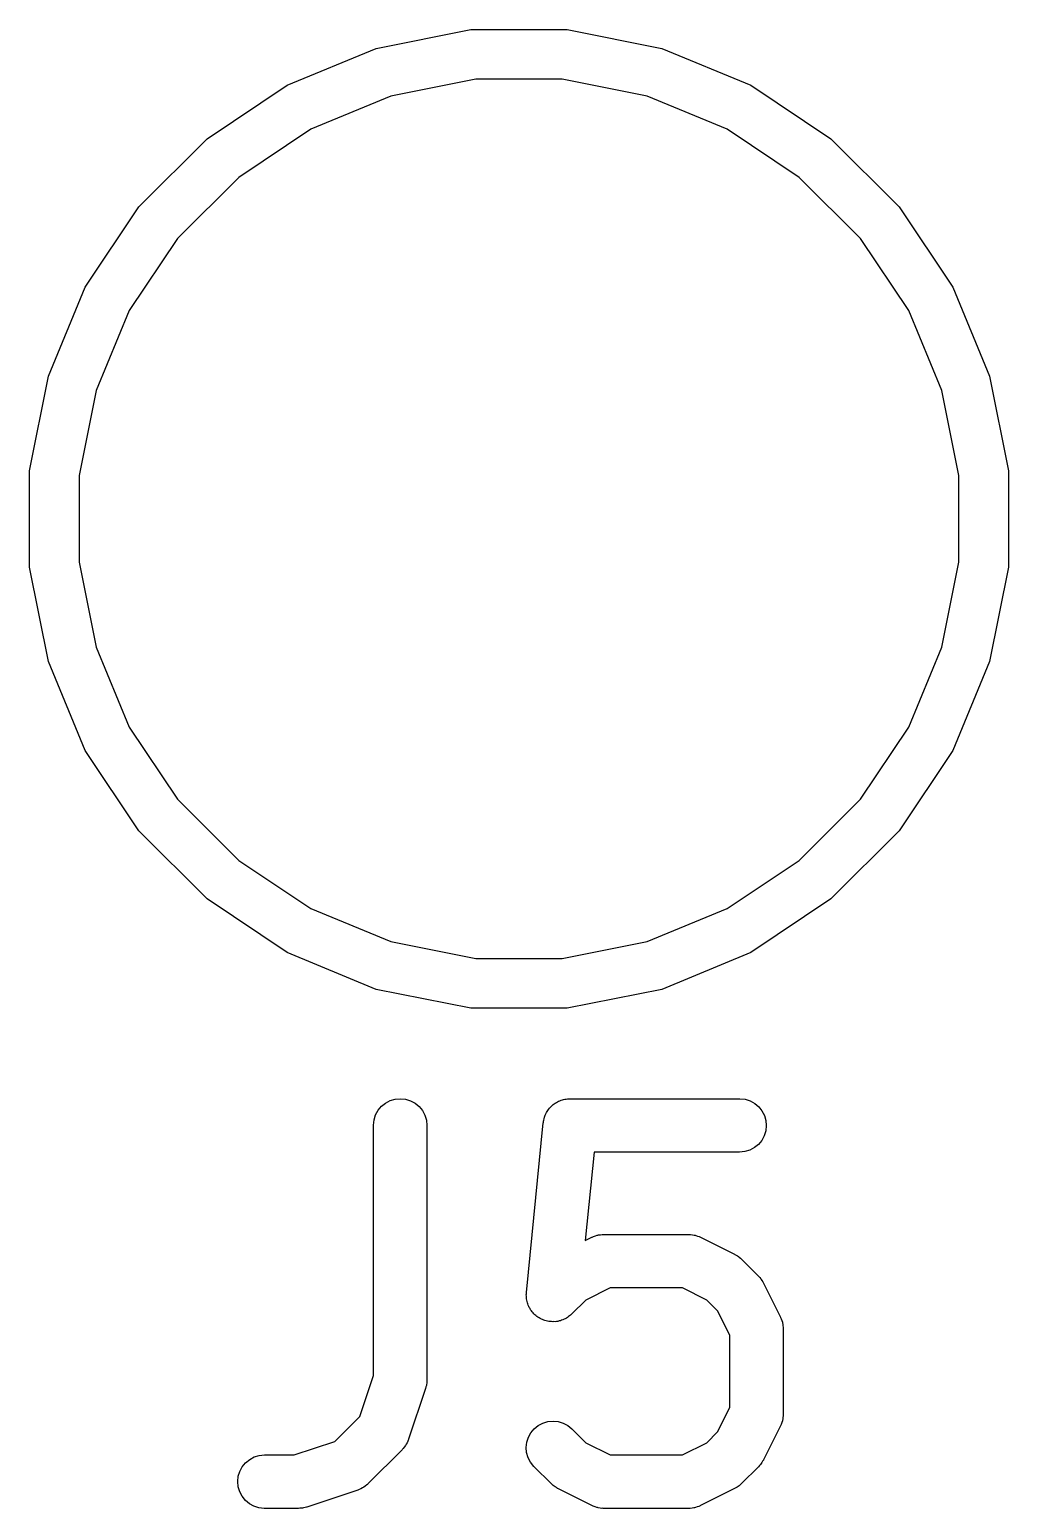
# Model space of a CAD drawing. Extents: x 4.1 to 76.2, y 7.7 to 62.
# Drawn here: x 51.89 to 54.637, y 20.26 to 24.411 of the extents above; entities that cross this region are included whole.
import ezdxf

# ---------------------------------------------------------------- set-up
doc = ezdxf.new("R2010")
doc.units = 0
doc.layers.add('BLACK', color=7, linetype='CONTINUOUS')

msp = doc.modelspace()

# ---------------------------------------------------------------- linework, layer by layer
at = {"layer": 'BLACK', "linetype": 'CONTINUOUS'}
for p, q in [((52.8632, 24.3584), (53.1285, 24.4112)), ((53.1285, 24.4112), (53.3991, 24.4112)), ((53.3991, 24.4112), (53.6644, 24.3584)), ((52.6133, 24.2549), (52.8632, 24.3584)), ((53.6644, 24.3584), (53.9143, 24.2549)), ((52.3883, 24.1046), (52.6133, 24.2549)), ((53.1423, 24.2718), (52.9038, 24.2244)), ((53.3853, 24.2718), (53.1423, 24.2718)), ((53.6238, 24.2244), (53.3853, 24.2718)), ((53.9143, 24.2549), (54.1393, 24.1046)), ((52.9038, 24.2244), (52.6793, 24.1314)), ((53.8483, 24.1314), (53.6238, 24.2244)), ((52.6793, 24.1314), (52.4772, 23.9963)), ((54.0504, 23.9963), (53.8483, 24.1314)), ((52.197, 23.9133), (52.3883, 24.1046)), ((54.1393, 24.1046), (54.3306, 23.9133)), ((52.4772, 23.9963), (52.3053, 23.8244)), ((54.2223, 23.8244), (54.0504, 23.9963)), ((52.0467, 23.6883), (52.197, 23.9133)), ((54.3306, 23.9133), (54.4809, 23.6883)), ((52.3053, 23.8244), (52.1702, 23.6223)), ((54.3574, 23.6223), (54.2223, 23.8244)), ((51.9432, 23.4384), (52.0467, 23.6883)), ((54.4809, 23.6883), (54.5844, 23.4384)), ((52.1702, 23.6223), (52.0772, 23.3978)), ((54.4504, 23.3978), (54.3574, 23.6223)), ((51.8904, 23.1731), (51.9432, 23.4384)), ((54.5844, 23.4384), (54.6372, 23.1731)), ((52.0772, 23.3978), (52.0298, 23.1593)), ((54.4978, 23.1593), (54.4504, 23.3978)), ((51.8904, 22.9025), (51.8904, 23.1731)), ((54.6372, 23.1731), (54.6372, 22.9025)), ((52.0298, 23.1593), (52.0298, 22.9163)), ((54.4978, 22.9163), (54.4978, 23.1593)), ((52.0298, 22.9163), (52.0772, 22.6778)), ((54.4504, 22.6778), (54.4978, 22.9163)), ((51.9432, 22.6372), (51.8904, 22.9025)), ((54.6372, 22.9025), (54.5844, 22.6372)), ((52.0772, 22.6778), (52.1702, 22.4533)), ((54.3574, 22.4533), (54.4504, 22.6778)), ((52.0467, 22.3873), (51.9432, 22.6372)), ((54.5844, 22.6372), (54.4809, 22.3873)), ((52.1702, 22.4533), (52.3053, 22.2512)), ((54.2223, 22.2512), (54.3574, 22.4533)), ((52.197, 22.1623), (52.0467, 22.3873)), ((54.4809, 22.3873), (54.3306, 22.1623)), ((52.3053, 22.2512), (52.4772, 22.0793)), ((54.0504, 22.0793), (54.2223, 22.2512)), ((52.3883, 21.971), (52.197, 22.1623)), ((54.3306, 22.1623), (54.1393, 21.971)), ((52.4772, 22.0793), (52.6793, 21.9442)), ((53.8483, 21.9442), (54.0504, 22.0793)), ((52.6133, 21.8207), (52.3883, 21.971)), ((54.1393, 21.971), (53.9143, 21.8207)), ((52.6793, 21.9442), (52.9038, 21.8512)), ((53.6238, 21.8512), (53.8483, 21.9442)), ((52.9038, 21.8512), (53.1423, 21.8038)), ((53.3853, 21.8038), (53.6238, 21.8512)), ((52.8632, 21.7172), (52.6133, 21.8207)), ((53.1423, 21.8038), (53.3853, 21.8038)), ((53.9143, 21.8207), (53.6644, 21.7172)), ((53.1285, 21.6644), (52.8632, 21.7172)), ((53.6644, 21.7172), (53.3991, 21.6644)), ((53.3991, 21.6644), (53.1285, 21.6644)), ((52.8615, 21.365), (52.8686, 21.3778)), ((52.8686, 21.3778), (52.878, 21.389)), ((52.878, 21.389), (52.8894, 21.3982)), ((52.8894, 21.3982), (52.9024, 21.405)), ((52.9024, 21.405), (52.9164, 21.4091)), ((52.9164, 21.4091), (52.931, 21.4104)), ((52.931, 21.4104), (52.9455, 21.4089)), ((52.9455, 21.4089), (52.9595, 21.4046)), ((52.9595, 21.4046), (52.9724, 21.3976)), ((52.9724, 21.3976), (52.9837, 21.3883)), ((52.9837, 21.3883), (52.9929, 21.3769)), ((52.9929, 21.3769), (52.9998, 21.364)), ((53.3429, 21.3744), (53.3445, 21.3774)), ((53.3445, 21.3774), (53.347, 21.3804)), ((53.347, 21.3804), (53.3493, 21.3837)), ((53.3493, 21.3837), (53.3517, 21.3861)), ((53.3517, 21.3861), (53.3538, 21.3886)), ((53.3538, 21.3886), (53.3569, 21.3912)), ((53.3569, 21.3912), (53.3598, 21.394)), ((53.3598, 21.394), (53.3626, 21.3958)), ((53.3626, 21.3958), (53.3652, 21.3979)), ((53.3652, 21.3979), (53.3687, 21.3998)), ((53.3687, 21.3998), (53.372, 21.402)), ((53.372, 21.402), (53.3751, 21.4032)), ((53.3751, 21.4032), (53.3781, 21.4048)), ((53.3781, 21.4048), (53.3819, 21.4059)), ((53.3819, 21.4059), (53.3856, 21.4074)), ((53.3856, 21.4074), (53.3889, 21.408)), ((53.3889, 21.408), (53.3921, 21.409)), ((53.3921, 21.409), (53.3961, 21.4094)), ((53.3961, 21.4094), (53.4, 21.4101)), ((53.4, 21.4101), (53.4033, 21.4101)), ((53.4033, 21.4101), (53.4067, 21.4104)), ((53.4067, 21.4104), (53.8828, 21.4104)), ((53.8828, 21.4104), (53.8839, 21.4104)), ((53.8839, 21.4104), (53.8984, 21.4088)), ((53.8984, 21.4088), (53.9124, 21.4044)), ((53.9124, 21.4044), (53.9252, 21.3973)), ((53.9252, 21.3973), (53.9364, 21.3879)), ((53.9364, 21.3879), (53.9456, 21.3765)), ((52.8555, 21.3365), (52.8571, 21.351)), ((52.8555, 21.3354), (52.8555, 21.3365)), ((52.8555, 20.6333), (52.8555, 21.3354)), ((52.8571, 21.351), (52.8615, 21.365)), ((52.9998, 21.364), (53.004, 21.35)), ((53.004, 21.35), (53.0055, 21.3354)), ((53.0055, 21.3354), (53.0055, 20.6211)), ((53.2844, 20.8667), (53.332, 21.3429)), ((53.332, 21.3429), (53.3321, 21.3439)), ((53.3321, 21.3439), (53.3328, 21.3472)), ((53.3328, 21.3472), (53.3332, 21.3505)), ((53.3332, 21.3505), (53.3344, 21.3543)), ((53.3344, 21.3543), (53.3352, 21.3582)), ((53.3352, 21.3582), (53.3365, 21.3613)), ((53.3365, 21.3613), (53.3375, 21.3645)), ((53.3375, 21.3645), (53.3394, 21.368)), ((53.3394, 21.368), (53.341, 21.3717)), ((53.341, 21.3717), (53.3429, 21.3744)), ((53.9456, 21.3765), (53.9524, 21.3635)), ((53.9524, 21.3635), (53.9565, 21.3495)), ((53.9565, 21.3495), (53.9578, 21.3349)), ((53.952, 21.3064), (53.945, 21.2935)), ((53.9563, 21.3203), (53.952, 21.3064)), ((53.9578, 21.3349), (53.9563, 21.3203)), ((53.4745, 21.2604), (53.4497, 21.0122)), ((53.8828, 21.2604), (53.4745, 21.2604)), ((53.8974, 21.2618), (53.8828, 21.2604)), ((53.9114, 21.2661), (53.8974, 21.2618)), ((53.9244, 21.273), (53.9114, 21.2661)), ((53.9357, 21.2822), (53.9244, 21.273)), ((53.945, 21.2935), (53.9357, 21.2822)), ((53.4497, 21.0122), (53.4684, 21.0215)), ((53.4684, 21.0215), (53.4693, 21.022)), ((53.4693, 21.022), (53.4714, 21.0228)), ((53.4714, 21.0228), (53.4733, 21.0238)), ((53.4733, 21.0238), (53.4782, 21.0253)), ((53.4782, 21.0253), (53.483, 21.0271)), ((53.483, 21.0271), (53.4852, 21.0274)), ((53.4852, 21.0274), (53.4873, 21.028)), ((53.4873, 21.028), (53.4924, 21.0285)), ((53.4924, 21.0285), (53.4975, 21.0293)), ((53.4975, 21.0293), (53.4997, 21.0293)), ((53.4997, 21.0293), (53.5019, 21.0295)), ((53.5019, 21.0295), (53.74, 21.0295)), ((53.74, 21.0295), (53.741, 21.0295)), ((53.741, 21.0295), (53.7432, 21.0292)), ((53.7432, 21.0292), (53.7454, 21.0293)), ((53.7454, 21.0293), (53.7505, 21.0284)), ((53.7505, 21.0284), (53.7556, 21.0278)), ((53.7556, 21.0278), (53.7577, 21.0272)), ((53.7577, 21.0272), (53.7599, 21.0268)), ((53.7599, 21.0268), (53.7647, 21.025)), ((53.7647, 21.025), (53.7695, 21.0234)), ((53.7695, 21.0234), (53.7715, 21.0223)), ((53.7715, 21.0223), (53.7735, 21.0215)), ((53.7735, 21.0215), (53.8688, 20.9739)), ((53.8688, 20.9739), (53.8697, 20.9735)), ((53.8697, 20.9735), (53.8732, 20.9712)), ((53.8732, 20.9712), (53.877, 20.9692)), ((53.877, 20.9692), (53.8794, 20.9672)), ((53.8794, 20.9672), (53.882, 20.9655)), ((53.882, 20.9655), (53.885, 20.9626)), ((53.885, 20.9626), (53.8883, 20.9599)), ((53.8883, 20.9599), (53.9359, 20.9123)), ((53.5196, 20.8795), (53.4511, 20.8452)), ((53.7223, 20.8795), (53.5196, 20.8795)), ((53.7908, 20.8452), (53.7223, 20.8795)), ((53.9359, 20.9123), (53.9366, 20.9115)), ((53.9366, 20.9115), (53.9392, 20.9082)), ((53.9392, 20.9082), (53.9421, 20.9052)), ((53.9421, 20.9052), (53.9438, 20.9025)), ((53.9438, 20.9025), (53.9457, 20.9001)), ((53.9457, 20.9001), (53.9477, 20.8963)), ((53.9477, 20.8963), (53.9499, 20.8928)), ((53.9499, 20.8928), (53.9975, 20.7975)), ((53.284, 20.8595), (53.2844, 20.8631)), ((53.2844, 20.8558), (53.284, 20.8595)), ((53.2844, 20.8631), (53.2844, 20.8667)), ((53.2844, 20.8521), (53.2844, 20.8558)), ((53.2851, 20.8485), (53.2844, 20.8521)), ((53.2854, 20.8449), (53.2851, 20.8485)), ((53.2865, 20.8413), (53.2854, 20.8449)), ((53.2872, 20.8377), (53.2865, 20.8413)), ((53.2886, 20.8344), (53.2872, 20.8377)), ((53.4511, 20.8452), (53.4121, 20.8062)), ((53.8212, 20.8148), (53.7908, 20.8452)), ((53.2896, 20.8309), (53.2886, 20.8344)), ((53.2913, 20.8276), (53.2896, 20.8309)), ((53.2927, 20.8241), (53.2913, 20.8276)), ((53.2947, 20.8211), (53.2927, 20.8241)), ((53.2964, 20.8179), (53.2947, 20.8211)), ((53.2988, 20.815), (53.2964, 20.8179)), ((53.3008, 20.8119), (53.2988, 20.815)), ((53.3034, 20.8094), (53.3008, 20.8119)), ((53.3056, 20.8066), (53.3034, 20.8094)), ((53.3085, 20.8042), (53.3056, 20.8066)), ((53.3111, 20.8015), (53.3085, 20.8042)), ((53.3141, 20.7995), (53.3111, 20.8015)), ((53.3169, 20.7972), (53.3141, 20.7995)), ((53.3202, 20.7954), (53.3169, 20.7972)), ((53.3999, 20.7963), (53.3967, 20.7947)), ((53.4028, 20.7987), (53.3999, 20.7963)), ((53.4059, 20.8007), (53.4028, 20.7987)), ((53.4085, 20.8032), (53.4059, 20.8007)), ((53.4113, 20.8055), (53.4085, 20.8032)), ((53.4121, 20.8062), (53.4113, 20.8055)), ((53.8555, 20.7463), (53.8212, 20.8148)), ((53.9975, 20.7975), (53.998, 20.7966)), ((53.998, 20.7966), (53.9988, 20.7945)), ((53.3232, 20.7933), (53.3202, 20.7954)), ((53.3266, 20.7919), (53.3232, 20.7933)), ((53.3297, 20.7902), (53.3266, 20.7919)), ((53.3333, 20.7891), (53.3297, 20.7902)), ((53.3367, 20.7876), (53.3333, 20.7891)), ((53.3403, 20.7869), (53.3367, 20.7876)), ((53.3437, 20.7858), (53.3403, 20.7869)), ((53.3474, 20.7854), (53.3437, 20.7858)), ((53.3511, 20.7847), (53.3474, 20.7854)), ((53.3547, 20.7846), (53.3511, 20.7847)), ((53.3583, 20.7842), (53.3547, 20.7846)), ((53.362, 20.7846), (53.3583, 20.7842)), ((53.3657, 20.7845), (53.362, 20.7846)), ((53.3692, 20.7852), (53.3657, 20.7845)), ((53.3728, 20.7855), (53.3692, 20.7852)), ((53.3764, 20.7865), (53.3728, 20.7855)), ((53.3801, 20.7872), (53.3764, 20.7865)), ((53.3834, 20.7886), (53.3801, 20.7872)), ((53.3869, 20.7896), (53.3834, 20.7886)), ((53.3902, 20.7913), (53.3869, 20.7896)), ((53.3937, 20.7927), (53.3902, 20.7913)), ((53.3967, 20.7947), (53.3937, 20.7927)), ((53.9988, 20.7945), (53.9998, 20.7926)), ((53.9998, 20.7926), (54.0013, 20.7877)), ((54.0013, 20.7877), (54.0031, 20.7829)), ((54.0031, 20.7829), (54.0034, 20.7807)), ((54.0034, 20.7807), (54.004, 20.7786)), ((54.004, 20.7786), (54.0045, 20.7735)), ((54.0045, 20.7735), (54.0053, 20.7684)), ((54.0053, 20.7684), (54.0053, 20.7662)), ((54.0053, 20.7662), (54.0055, 20.764)), ((54.0055, 20.764), (54.0055, 20.5259)), ((53.8555, 20.5436), (53.8555, 20.7463)), ((52.8173, 20.5188), (52.8555, 20.6333)), ((53.0016, 20.5974), (52.954, 20.4546)), ((53.0026, 20.6015), (53.0016, 20.5974)), ((53.0038, 20.6055), (53.0026, 20.6015)), ((53.0042, 20.6086), (53.0038, 20.6055)), ((53.0049, 20.6117), (53.0042, 20.6086)), ((53.005, 20.6159), (53.0049, 20.6117)), ((53.0055, 20.6201), (53.005, 20.6159)), ((53.0055, 20.6211), (53.0055, 20.6201)), ((52.7471, 20.4486), (52.8173, 20.5188)), ((53.3447, 20.5043), (53.3593, 20.5057)), ((53.3593, 20.5057), (53.3739, 20.5042)), ((53.8212, 20.4751), (53.8555, 20.5436)), ((54.0028, 20.506), (54.0009, 20.5012)), ((54.0032, 20.5082), (54.0028, 20.506)), ((54.0038, 20.5103), (54.0032, 20.5082)), ((54.0044, 20.5154), (54.0038, 20.5103)), ((54.0053, 20.5204), (54.0044, 20.5154)), ((54.0055, 20.5248), (54.0052, 20.5227)), ((54.0052, 20.5227), (54.0053, 20.5204)), ((54.0055, 20.5259), (54.0055, 20.5248)), ((53.29, 20.46), (53.297, 20.4728)), ((53.297, 20.4728), (53.3064, 20.4841)), ((53.3064, 20.4841), (53.3178, 20.4933)), ((53.3178, 20.4933), (53.3307, 20.5001)), ((53.3307, 20.5001), (53.3447, 20.5043)), ((53.3739, 20.5042), (53.3879, 20.4999)), ((53.3879, 20.4999), (53.4008, 20.493)), ((53.4008, 20.493), (53.4121, 20.4837)), ((53.4121, 20.4837), (53.4511, 20.4447)), ((53.7908, 20.4447), (53.8212, 20.4751)), ((53.9975, 20.4924), (53.9499, 20.3971)), ((53.9983, 20.4944), (53.9975, 20.4924)), ((53.9994, 20.4963), (53.9983, 20.4944)), ((54.0009, 20.5012), (53.9994, 20.4963)), ((52.6326, 20.4104), (52.7471, 20.4486)), ((52.9359, 20.4252), (52.8406, 20.33)), ((52.9373, 20.4269), (52.9359, 20.4252)), ((52.9389, 20.4284), (52.9373, 20.4269)), ((52.9419, 20.4326), (52.9389, 20.4284)), ((52.9452, 20.4366), (52.9419, 20.4326)), ((52.9462, 20.4385), (52.9452, 20.4366)), ((52.9475, 20.4403), (52.9462, 20.4385)), ((52.9497, 20.4449), (52.9475, 20.4403)), ((52.9521, 20.4495), (52.9497, 20.4449)), ((52.9527, 20.4516), (52.9521, 20.4495)), ((52.9537, 20.4536), (52.9527, 20.4516)), ((52.954, 20.4546), (52.9537, 20.4536)), ((53.284, 20.4314), (53.2856, 20.446)), ((53.2853, 20.4169), (53.284, 20.4314)), ((53.2856, 20.446), (53.29, 20.46)), ((53.4511, 20.4447), (53.5196, 20.4104)), ((53.7223, 20.4104), (53.7908, 20.4447)), ((52.4873, 20.3774), (52.4967, 20.3886)), ((52.4967, 20.3886), (52.508, 20.3979)), ((52.508, 20.3979), (52.5209, 20.4048)), ((52.5209, 20.4048), (52.5349, 20.409)), ((52.5349, 20.409), (52.5495, 20.4104)), ((52.5495, 20.4104), (52.6326, 20.4104)), ((53.2894, 20.4028), (53.2853, 20.4169)), ((53.2961, 20.3898), (53.2894, 20.4028)), ((53.3053, 20.3784), (53.2961, 20.3898)), ((53.5196, 20.4104), (53.7223, 20.4104)), ((53.9386, 20.3809), (53.9359, 20.3776)), ((53.9415, 20.3839), (53.9386, 20.3809)), ((53.9432, 20.3865), (53.9415, 20.3839)), ((53.9452, 20.3889), (53.9432, 20.3865)), ((53.9472, 20.3926), (53.9452, 20.3889)), ((53.9495, 20.3962), (53.9472, 20.3926)), ((53.9499, 20.3971), (53.9495, 20.3962)), ((52.4745, 20.3359), (52.476, 20.3505)), ((52.476, 20.3505), (52.4804, 20.3645)), ((52.4804, 20.3645), (52.4873, 20.3774)), ((53.306, 20.3776), (53.3053, 20.3784)), ((53.3536, 20.33), (53.306, 20.3776)), ((53.9359, 20.3776), (53.8883, 20.33)), ((52.4758, 20.3214), (52.4745, 20.3359)), ((52.48, 20.3073), (52.4758, 20.3214)), ((52.4868, 20.2944), (52.48, 20.3073)), ((52.8113, 20.3119), (52.6685, 20.2643)), ((52.8133, 20.3128), (52.8113, 20.3119)), ((52.8155, 20.3134), (52.8133, 20.3128)), ((52.82, 20.3158), (52.8155, 20.3134)), ((52.8247, 20.3178), (52.82, 20.3158)), ((52.8265, 20.3191), (52.8247, 20.3178)), ((52.8285, 20.3201), (52.8265, 20.3191)), ((52.8325, 20.3233), (52.8285, 20.3201)), ((52.8366, 20.3263), (52.8325, 20.3233)), ((52.8382, 20.3279), (52.8366, 20.3263)), ((52.8399, 20.3293), (52.8382, 20.3279)), ((52.8406, 20.33), (52.8399, 20.3293)), ((53.3569, 20.3273), (53.3536, 20.33)), ((53.3599, 20.3244), (53.3569, 20.3273)), ((53.3625, 20.3227), (53.3599, 20.3244)), ((53.3649, 20.3207), (53.3625, 20.3227)), ((53.3686, 20.3187), (53.3649, 20.3207)), ((53.3722, 20.3164), (53.3686, 20.3187)), ((53.3731, 20.316), (53.3722, 20.3164)), ((53.4684, 20.2683), (53.3731, 20.316)), ((53.8688, 20.316), (53.7735, 20.2683)), ((53.8723, 20.3182), (53.8688, 20.316)), ((53.8761, 20.3201), (53.8723, 20.3182)), ((53.8785, 20.3221), (53.8761, 20.3201)), ((53.8812, 20.3237), (53.8785, 20.3221)), ((53.8842, 20.3266), (53.8812, 20.3237)), ((53.8875, 20.3293), (53.8842, 20.3266)), ((53.8883, 20.33), (53.8875, 20.3293)), ((52.4959, 20.2829), (52.4868, 20.2944)), ((52.5071, 20.2735), (52.4959, 20.2829)), ((52.52, 20.2665), (52.5071, 20.2735)), ((52.5339, 20.2621), (52.52, 20.2665)), ((52.5485, 20.2604), (52.5339, 20.2621)), ((52.5495, 20.2604), (52.5485, 20.2604)), ((52.6448, 20.2604), (52.5495, 20.2604)), ((52.6489, 20.2608), (52.6448, 20.2604)), ((52.6532, 20.2609), (52.6489, 20.2608)), ((52.6562, 20.2615), (52.6532, 20.2609)), ((52.6593, 20.2618), (52.6562, 20.2615)), ((52.6634, 20.2631), (52.6593, 20.2618)), ((52.6675, 20.2639), (52.6634, 20.2631)), ((52.6685, 20.2643), (52.6675, 20.2639)), ((53.4704, 20.2675), (53.4684, 20.2683)), ((53.4723, 20.2665), (53.4704, 20.2675)), ((53.4772, 20.2649), (53.4723, 20.2665)), ((53.482, 20.2631), (53.4772, 20.2649)), ((53.4842, 20.2627), (53.482, 20.2631)), ((53.4863, 20.2621), (53.4842, 20.2627)), ((53.4914, 20.2615), (53.4863, 20.2621)), ((53.4964, 20.2606), (53.4914, 20.2615)), ((53.4987, 20.2607), (53.4964, 20.2606)), ((53.5008, 20.2604), (53.4987, 20.2607)), ((53.5019, 20.2604), (53.5008, 20.2604)), ((53.74, 20.2604), (53.5019, 20.2604)), ((53.7422, 20.2606), (53.74, 20.2604)), ((53.7444, 20.2605), (53.7422, 20.2606)), ((53.7494, 20.2613), (53.7444, 20.2605)), ((53.7546, 20.2618), (53.7494, 20.2613)), ((53.7567, 20.2625), (53.7546, 20.2618)), ((53.7589, 20.2628), (53.7567, 20.2625)), ((53.7637, 20.2646), (53.7589, 20.2628)), ((53.7686, 20.2661), (53.7637, 20.2646)), ((53.7705, 20.2671), (53.7686, 20.2661)), ((53.7726, 20.2679), (53.7705, 20.2671)), ((53.7735, 20.2683), (53.7726, 20.2679))]:
    msp.add_line(p, q, dxfattribs=at)

doc.saveas('drawing.dxf')
